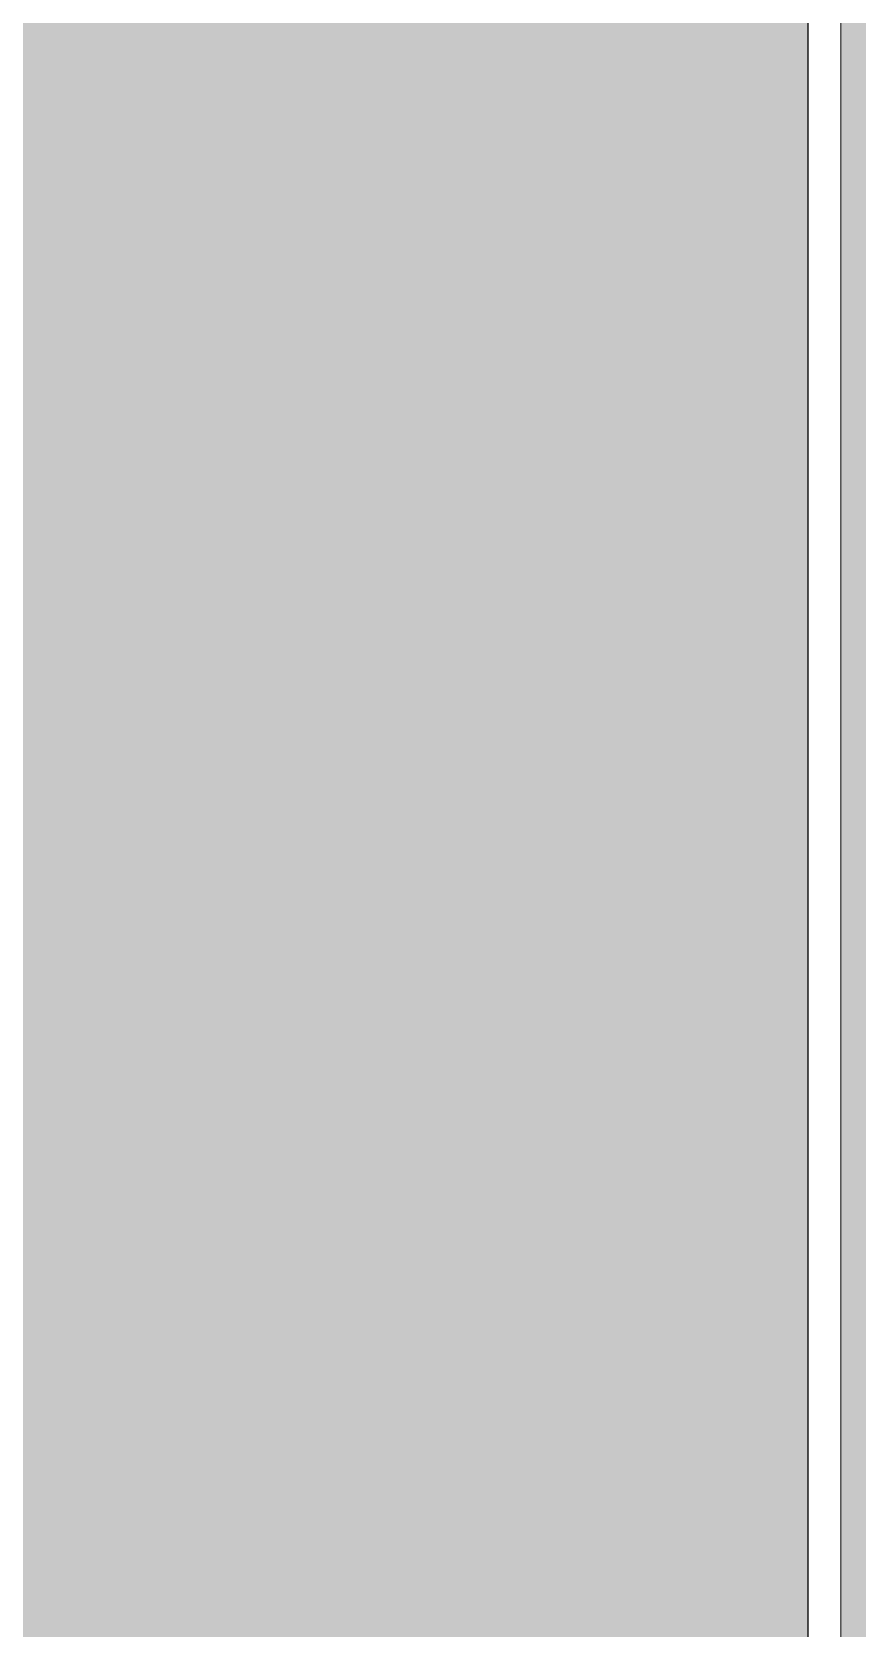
# Model space of a CAD drawing. Header units: inches. Extents: x -23034 to -8448, y -290 to 853.
# Drawn here: x -18827.8 to -18812.14, y 43.47 to 73.76 of the extents above; entities that cross this region are included whole.
import ezdxf

# ---------------------------------------------------------------- set-up
doc = ezdxf.new("R2010")
doc.units = ezdxf.units.IN
doc.header["$MEASUREMENT"] = 0
for name, color, linetype, lineweight in [('A-WALL', 113, 'Continuous', 9), ('A-WALL-PATT', 111, 'Continuous', 25), ('I-WALL', 2, 'Continuous', 9)]:
    doc.layers.add(name, color=color, linetype=linetype, lineweight=lineweight)

# ---------------------------------------------------------------- blocks, each defined once
blk = doc.blocks.new('Locker Rooms and Restrooms_rvt-2-Section 8')
at = {"layer": 'A-WALL-PATT', "lineweight": 9}
h = blk.add_hatch(dxfattribs=at)
h.set_pattern_fill('FP_11', color=250, style=0, pattern_type=2)
h.set_pattern_definition([(0, (-32938.486, 67.247), (61.44, 15.36), [2.534, -43.546, 2.534, -43.546, -245.76]), (0, (-32938.486, 67.247), (61.44, 15.36), [-92.16, 2.534, -89.626, 2.534, -43.546, -107.52]), (0, (-32938.486, 67.247), (61.44, 15.36), [-230.4, 2.534, -28.186, 2.534, -74.266]), (120, (-32915.446, 74.927), (-44.02215, 45.5286), [2.534, -43.546, 2.534, -43.546, -245.76]), (120, (-32915.446, 74.927), (-44.02215, 45.5286), [-92.16, 2.534, -89.626, 2.534, -43.546, -107.52]), (120, (-32915.446, 74.927), (-44.02215, 45.5286), [-230.4, 2.534, -28.186, 2.534, -74.266]), (240, (-32907.766, 105.647), (-17.41785, -60.8886), [2.534, -43.546, 2.534, -43.546, -245.76]), (240, (-32907.766, 105.647), (-17.41785, -60.8886), [-92.16, 2.534, -89.626, 2.534, -43.546, -107.52]), (240, (-32907.766, 105.647), (-17.41785, -60.8886), [-230.4, 2.534, -28.186, 2.534, -74.266])])
h.paths.add_polyline_path([(-25660.265, 0), (-25659.64, 0), (-25659.64, 15), (-25660.265, 15)], flags=0)
h.paths.add_polyline_path([(-25660.265, 16), (-25659.64, 16), (-25659.64, 161.52), (-25660.265, 161.52), (-25660.265, 17.941)], flags=0)
at = {"layer": 'I-WALL', "lineweight": 5}
for color, points in [(254, [(-25659.64, 0), (-25656.14, 0), (-25656.14, 161.52), (-25659.64, 161.52), (-25659.64, 15)]), (8, [(-25725.265, 0), (-25660.265, 0), (-25660.265, 15), (-25673.64, 15), (-25673.64, 16), (-25660.265, 16), (-25660.265, 147.592), (-25691.015, 147.592), (-25690.987, 129.951), (-25690.821, 129.61), (-25690.511, 129.363), (-25690.125, 129.275), (-25688.39, 129.275), (-25688.39, 124.436), (-25694.39, 124.436), (-25694.39, 129.275), (-25692.457, 129.297), (-25692.1, 129.469), (-25691.853, 129.779), (-25691.765, 130.165), (-25691.765, 147.592), (-25737.265, 147.592), (-25737.265, 72), (-25725.265, 72), (-25725.265, 3)])]:
    blk.add_hatch(color=color, dxfattribs=at).paths.add_polyline_path(points, flags=0)
at = {"layer": 'A-WALL', "color": 250}
blk.add_line((-25659.64, 16), (-25659.64, 161.52), dxfattribs=at)
at = {"layer": 'I-WALL', "color": 10, "lineweight": 25}
blk.add_line((-25660.265, 161.52), (-25660.265, 16), dxfattribs=at)

msp = doc.modelspace()

# ---------------------------------------------------------------- block references
at = {"color": 90, "lineweight": 5}
msp.add_blockref('Locker Rooms and Restrooms_rvt-2-Section 8', (6847.1916, 0), dxfattribs=at)

doc.saveas('drawing.dxf')
